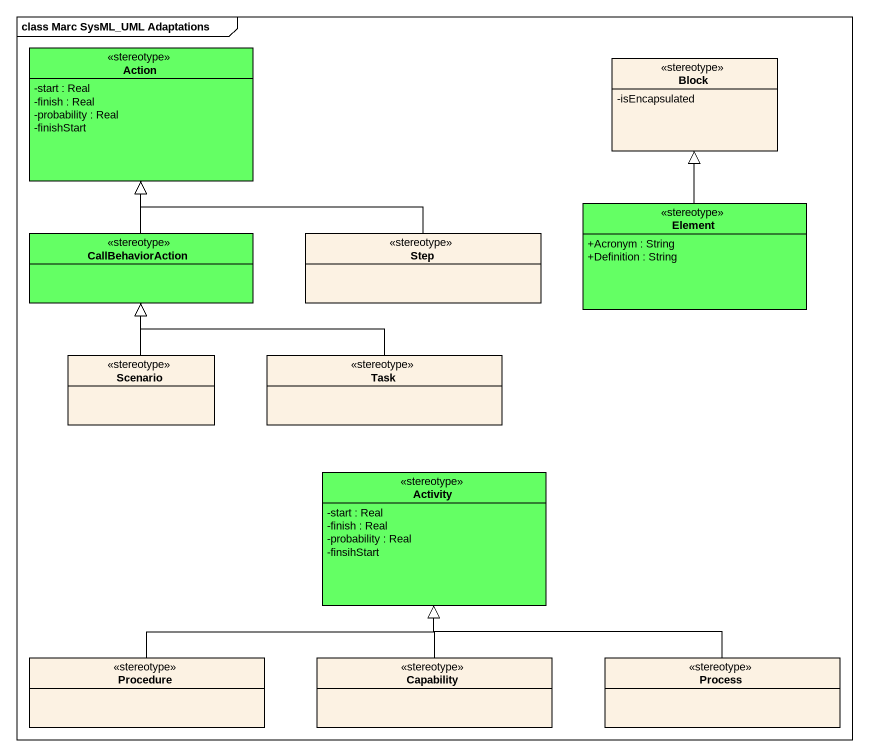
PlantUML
@startuml
mainframe class Marc SysML_UML Adaptations
hide circle
hide empty members
skinparam classAttributeIconSize 0
class "Action" as Action_ <<stereotype>> #64FF64 {
  -start : Real
  -finish : Real
  -probability : Real
  -finishStart
}
class Block <<stereotype>> {
  -isEncapsulated
}
class Element <<stereotype>> #64FF64 {
  +Acronym : String
  +Definition : String
}
class CallBehaviorAction <<stereotype>> #64FF64
class Step <<stereotype>>
class Scenario <<stereotype>>
class Task <<stereotype>>
class Activity <<stereotype>> #64FF64 {
  -start : Real
  -finish : Real
  -probability : Real
  -finsihStart
}
class Procedure <<stereotype>>
class Capability <<stereotype>>
class "Process" as Process_ <<stereotype>>
Element -up-|> Block
CallBehaviorAction -up-|> Action_
Step -left-|> Action_
Scenario -up-|> CallBehaviorAction
Task -left-|> CallBehaviorAction
Procedure -right-|> Activity
Capability -up-|> Activity
Process_ -left-|> Activity
@enduml
